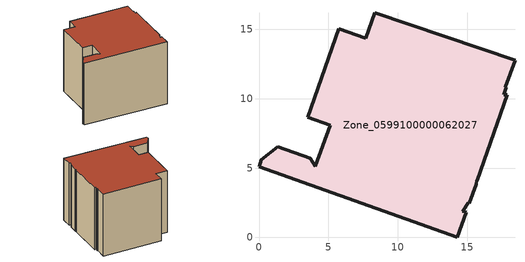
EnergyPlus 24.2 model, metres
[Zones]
Zone_0599100000062027
 floor ground (C_G): 15.09,2.49 14.7,1.9 14.94,1.81 14.31,0 0,5.09 0.18,5.6 1.34,6.52 3.71,5.69 4.06,5.13 5.13,8.09 3.51,8.67 5.74,15.06 7.71,14.37 8.35,16.21 18.46,12.78 17.77,10.84 17.84,10.82 17.66,10.27 17.91,10.3 15.76,4.13 15.69,4.13 15.65,3.83 15.18,2.47 z0
 wall outside (C_F): 7.71,14.37 5.74,15.06 3.51,8.67 5.13,8.09 4.06,5.13 3.71,5.69 1.34,6.52 0.18,5.6 0,5.09 14.31,0 14.94,1.81 14.7,1.9 15.09,2.49 15.18,2.47 15.65,3.83 15.69,4.13 15.76,4.13 17.91,10.3 17.66,10.27 17.84,10.82 17.77,10.84 18.46,12.78 8.35,16.21 7.71,14.37 z0:11.61
 roof outside (C_R): 15.65,3.83 15.69,4.13 15.76,4.13 17.91,10.3 17.66,10.27 17.84,10.82 17.77,10.84 18.46,12.78 8.35,16.21 7.71,14.37 5.74,15.06 3.51,8.67 5.13,8.09 4.06,5.13 3.71,5.69 1.34,6.52 0.18,5.6 0,5.09 14.31,0 14.94,1.81 14.7,1.9 15.09,2.49 15.18,2.47 z11.61
[BUILDING]
Pand.0599100000062027: North Axis=0; Terrain=City; Loads Convergence Tolerance Value=0.04; Temperature Convergence Tolerance Value=0.4; Solar Distribution=FullExterior; Maximum Number of Warmup Days=25; Minimum Number of Warmup Days=1
[Site:Location]
Rotterdam.The.Hague.AP_ZH_NLD Design_Conditions: Latitude=51.96; Longitude=4.45; Time Zone=1; Elevation=-4.5
[SITE:GROUNDTEMPERATURE:BUILDINGSURFACE]
18, 18, 18, 18, 18, 18, 18, 18, 18, 18, 18, 18
[MATERIAL] Thermal Absorptance=0.9; Solar Absorptance=0.7; Visible Absorptance=0.7
Name | Roughness | Thickness | Conductivity | Density | Specific Heat
G.TC.1946 | MediumSmooth | 0.15 | 1 | 540 | 1210
F.TC.1946 | Rough | 0.3 | 0.857143 | 1920 | 840
R.TC.1946 | MediumRough | 0.2 | 0.909091 | 1500 | 1000
[CONSTRUCTION]
C_G: G.TC.1946
C_F: F.TC.1946
C_R: R.TC.1946
[ZONE]
Zone_0599100000062027: Type=1; Multiplier=1; Ceiling Height=Autocalculate; Volume=Autocalculate; Floor Area=autocalculate; Part of Total Floor Area=Yes
[ZONEINFILTRATION:DESIGNFLOWRATE]
Infil_Zone_0599100000062027: Zone or ZoneList or Space or SpaceList=Zone_0599100000062027; Schedule=AlwaysOn; Design Flow Rate Calculation Method=Flow/Area; Flow Rate per Floor Area=0.003; Constant Term Coefficient=1; Temperature Term Coefficient=0; Velocity Term Coefficient=0; Velocity Squared Term Coefficient=0
[HVACTEMPLATE:ZONE:IDEALLOADSAIRSYSTEM]
Zone_0599100000062027: Maximum Heating Supply Air Temperature=50; Minimum Cooling Supply Air Temperature=13; Maximum Heating Supply Air Humidity Ratio=0.0156; Minimum Cooling Supply Air Humidity Ratio=0.0077; Heating Limit=NoLimit; Cooling Limit=NoLimit; Dehumidification Control Type=ConstantSensibleHeatRatio; Cooling Sensible Heat Ratio=0.7; Dehumidification Setpoint=60; Humidification Control Type=None; Humidification Setpoint=30; Outdoor Air Method=None; Outdoor Air Flow Rate per Person=0.00944; Outdoor Air Flow Rate per Zone Floor Area=0; Outdoor Air Flow Rate per Zone=0; Demand Controlled Ventilation Type=None; Outdoor Air Economizer Type=NoEconomizer; Heat Recovery Type=None; Sensible Heat Recovery Effectiveness=0.7; Latent Heat Recovery Effectiveness=0.65
[ZONECONTROL:THERMOSTAT]
ThermostatControl_Zone_0599100000062027: Zone or ZoneList=Zone_0599100000062027; Control Type Schedule=DualSetpointControlType; Control 1=Thermostat_Zone_0599100000062027; Temperature Difference Between Cutout And Setpoint=0
[THERMOSTATSETPOINT:DUALSETPOINT]
Thermostat_Zone_0599100000062027: Heating Setpoint Temperature Schedule=HeatingSetpoint_Zone_0599100000062027; Cooling Setpoint Temperature Schedule=CoolingSetpoint_Zone_0599100000062027
[SCHEDULE:COMPACT]
HeatingSetpoint_Zone_0599100000062027: Through: 12/31, For: AllDays, Until: 24:00, 21
CoolingSetpoint_Zone_0599100000062027: Through: 12/31, For: AllDays, Until: 24:00, 24
DualSetpointControlType: Through: 12/31, For: AllDays, Until: 24:00, 4
AlwaysOn: Through: 12/31, For: AllDays, Until: 24:00, 1
